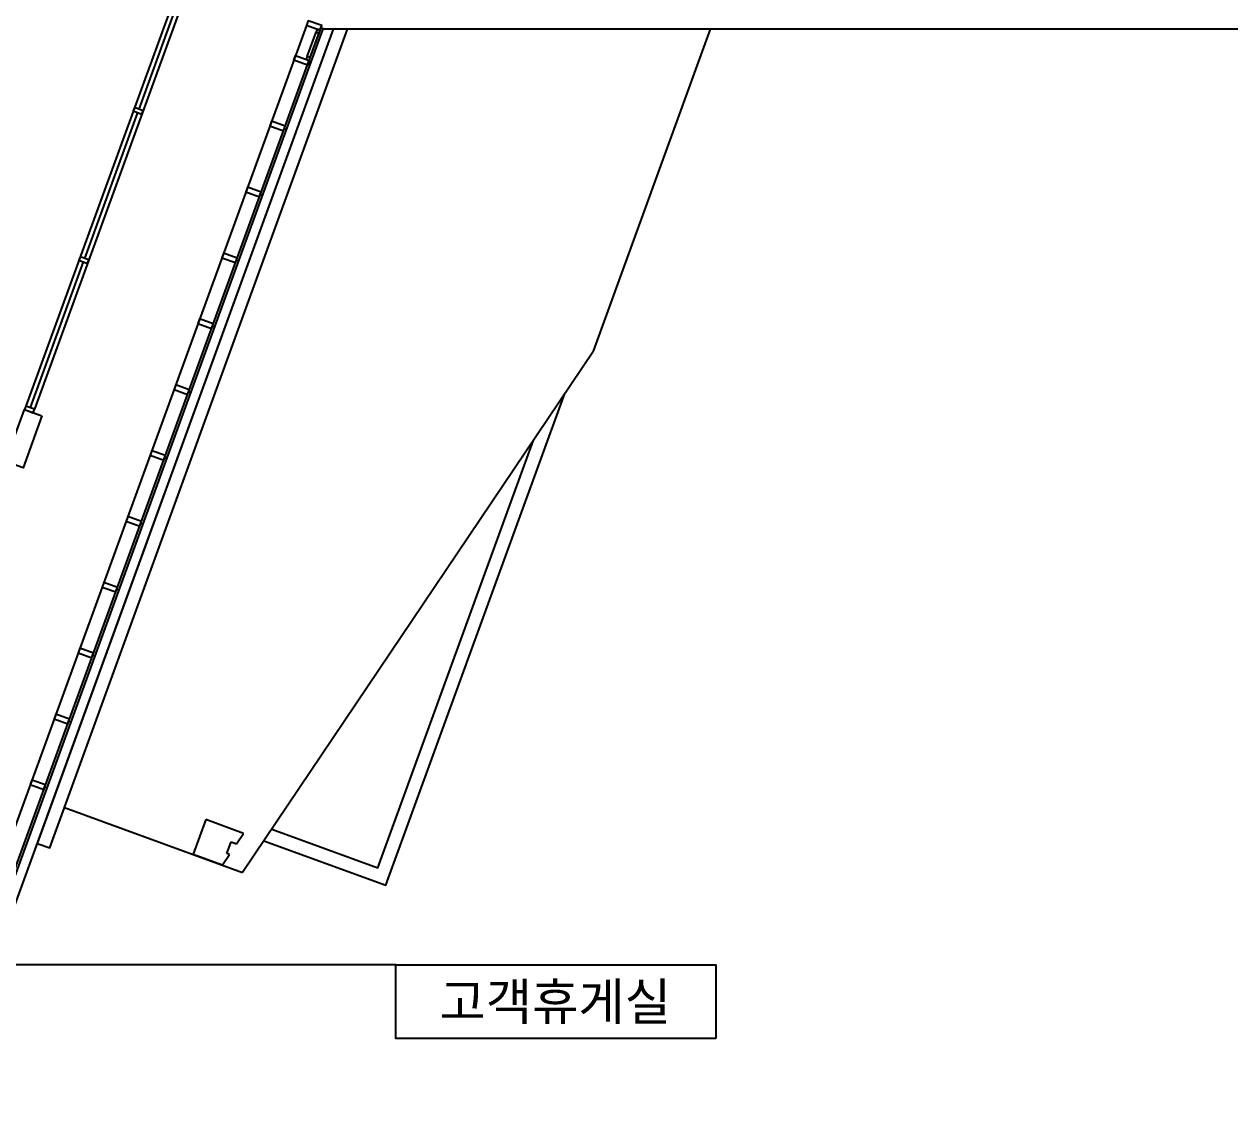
# Model space of a CAD drawing. Header units: millimetres. Extents: x -7448 to 427567, y 91657 to 341328.
# Drawn here: x 124809 to 144479, y 180794 to 198624 of the extents above; entities that cross this region are included whole.
import ezdxf
from ezdxf.enums import TextEntityAlignment as Align

# ---------------------------------------------------------------- set-up
doc = ezdxf.new("R2010")
doc.units = ezdxf.units.MM
doc.header["$LTSCALE"] = 500
doc.header["$MEASUREMENT"] = 0
doc.linetypes.add('HOON1', pattern=[3, 2, -1])
for name, color, linetype in [('e-plan', 9, 'CONTINUOUS'), ('e-room', 6, 'CONTINUOUS'), ('e-room-box', 7, 'CONTINUOUS')]:
    doc.layers.add(name, color=color, linetype=linetype)
doc.styles.add('돋움', font='Dotum.ttf')

# ---------------------------------------------------------------- blocks, each defined once
blk = doc.blocks.new('A$C6B9375F1')
at = {"layer": 'e-plan'}
blk.add_lwpolyline([(-30, 195), (-30, 155), (10, 155), (10, -80), (-70, -80), (-70, 155), (-30, 155)], dxfattribs=at)
blk = doc.blocks.new('syswin520')
at = {"layer": 'e-plan', "ltscale": 0.5}
for p, q in [((470, 0), (50, 0)), ((470, -50), (50, -50))]:
    blk.add_line(p, q, dxfattribs=at)
for points in [[(0, -50), (50, -50), (50, 0), (0, 0)], [(470, -50), (520, -50), (520, 0), (470, 0)]]:
    blk.add_lwpolyline(points, close=True, dxfattribs=at)

msp = doc.modelspace()

# ---------------------------------------------------------------- linework, layer by layer
at = {"layer": 'e-plan'}
for p, q in [((128345, 202063), (124835, 192421)), ((128486, 202011), (124976, 192370)), ((127533, 199613), (126671, 197244)), ((123187, 180861), (129630, 198562)), ((123225, 180847), (129668, 198549)), ((129830, 198542), (123370, 180794)), ((144529, 198542), (129665, 198542)), ((134058, 193315), (135960, 198542)), ((126650, 197188), (125788, 194820)), ((125768, 194764), (124906, 192396)), ((134058, 193315), (128358, 184846)), ((125258, 185336), (125463, 185900)), ((125463, 185900), (128358, 184846))]:
    msp.add_line(p, q, dxfattribs=at)
at = {"layer": 'e-plan', "ltscale": 0.5}
msp.add_line((129396, 198605), (122980, 180979), dxfattribs=at)
at = {"layer": 'e-plan'}
for points in [[(125017, 185317), (125223, 185242), (130064, 198542), (129830, 198542)], [(126600, 197270), (126580, 197214), (126721, 197162), (126741, 197219)], [(125718, 194846), (125697, 194789), (125838, 194738), (125859, 194794)], [(124836, 192421), (124815, 192365), (124956, 192313), (124976, 192370)]]:
    msp.add_lwpolyline(points, close=True, dxfattribs=at)
for points in [[(128703, 185359), (130686, 184637), (133594, 192626)], [(128830, 185547), (130555, 184919), (133084, 191869)]]:
    msp.add_lwpolyline(points, dxfattribs=at)
at = {"layer": 'e-plan', "ltscale": 0.5}
msp.add_lwpolyline([(125097, 192262), (124789, 191416), (124507, 191519), (124815, 192365), (125097, 192262)], dxfattribs=at)
at = {"layer": 'e-plan', "linetype": 'HOON1'}
msp.add_lwpolyline([(128143, 185137), (128101, 185152), (128170, 185340), (128258, 185308), (128374, 185479), (127759, 185703), (127554, 185139), (128028, 184966), (128143, 185137)], dxfattribs=at)
at = {"layer": 'e-room-box'}
msp.add_line((130847, 183345), (123343, 183345), dxfattribs=at)
msp.add_lwpolyline([(136047, 182145), (130847, 182145), (130847, 183345), (136047, 183345)], close=True, dxfattribs=at)

# ---------------------------------------------------------------- block references
at = {"layer": 'e-plan', "xscale": -1, "rotation": 249.9999993406068}
msp.add_blockref('A$C6B9375F1', (129495, 198644), dxfattribs=at)
at = {"layer": 'e-plan', "rotation": 249.9999997557627}
msp.add_blockref('syswin520', (129616, 198525), dxfattribs=at)
at = {"layer": 'e-plan', "extrusion": (0, 0, -1), "xscale": -1, "zscale": -1, "rotation": 110.0000006593931}
msp.add_blockref('A$C6B9375F1', (-129269, 198023), dxfattribs=at)
at = {"layer": 'e-plan', "extrusion": (0, 0, -1), "zscale": -1, "rotation": 110.0000006593931}
for p in [(-128900, 197010), (-128510, 195940), (-128121, 194869), (-127731, 193799), (-127342, 192729), (-126953, 191659), (-126563, 190589), (-126174, 189519), (-125784, 188449), (-125395, 187379), (-125005, 186309)]:
    msp.add_blockref('A$C6B9375F1', p, dxfattribs=at)

# ---------------------------------------------------------------- texts
at = {"layer": 'e-room', "style": '돋움'}
msp.add_text('고객휴게실', height=600, dxfattribs=at).set_placement((133437, 182745), align=Align.MIDDLE_CENTER)

doc.saveas('drawing.dxf')
